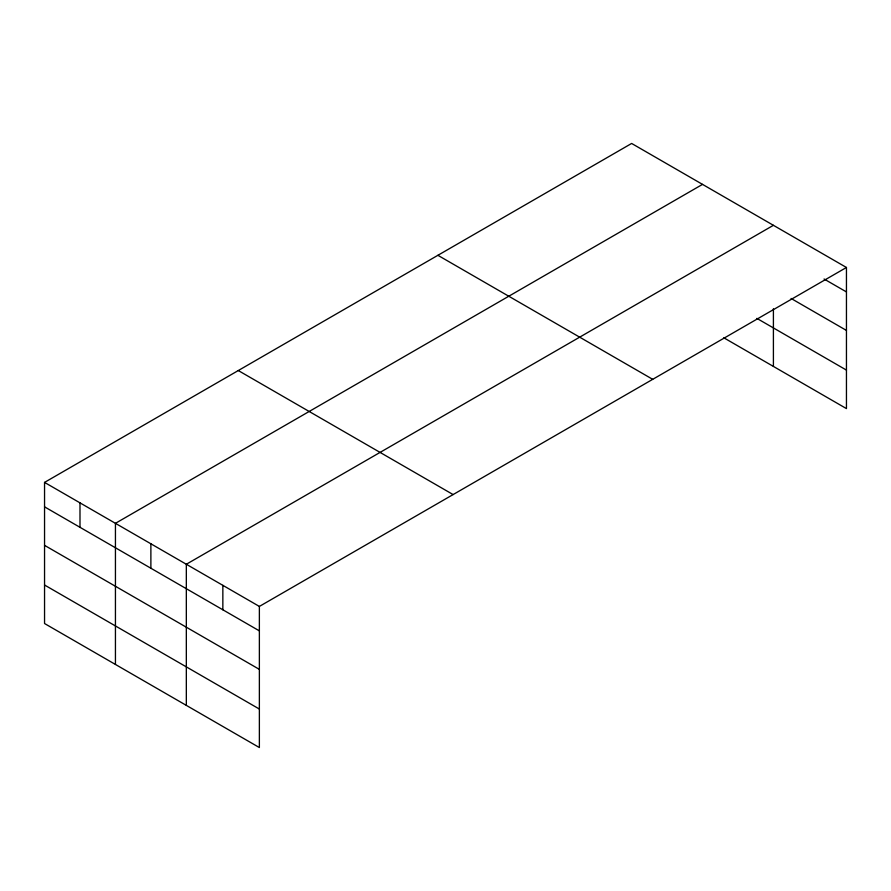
<?xml version="1.0" encoding="UTF-8"?>
<svg xmlns="http://www.w3.org/2000/svg" width="891" height="891" viewBox="0 0 891 891"><rect width="100%" height="100%" fill="white"/><g stroke="black" fill="none" stroke-linecap="round" stroke-linejoin="round"><path stroke-width="1.34" d="M846.45 267.478L631.63 143.451L44.55 482.399L44.55 623.522L259.37 747.549L259.37 606.426L846.45 267.478L846.45 408.601L723.793 337.778M702.52 184.381L115.44 523.329L115.44 664.452M773.41 225.312L186.33 564.259L186.33 705.382M824.064 279.006L846.45 291.925M791.085 298.463L846.45 330.427M756.871 318.377L846.45 370.099M437.893 255.305L652.713 379.332M238.287 370.545L453.107 494.572M44.55 482.399L259.37 606.426M44.55 506.845L259.37 630.873M44.55 545.348L259.37 669.375M44.55 585.019L259.37 709.047M773.41 308.776L773.41 366.435M222.85 585.342L222.85 609.789M150.88 543.788L150.88 568.246M79.99 502.869L79.99 527.316"/></g></svg>
